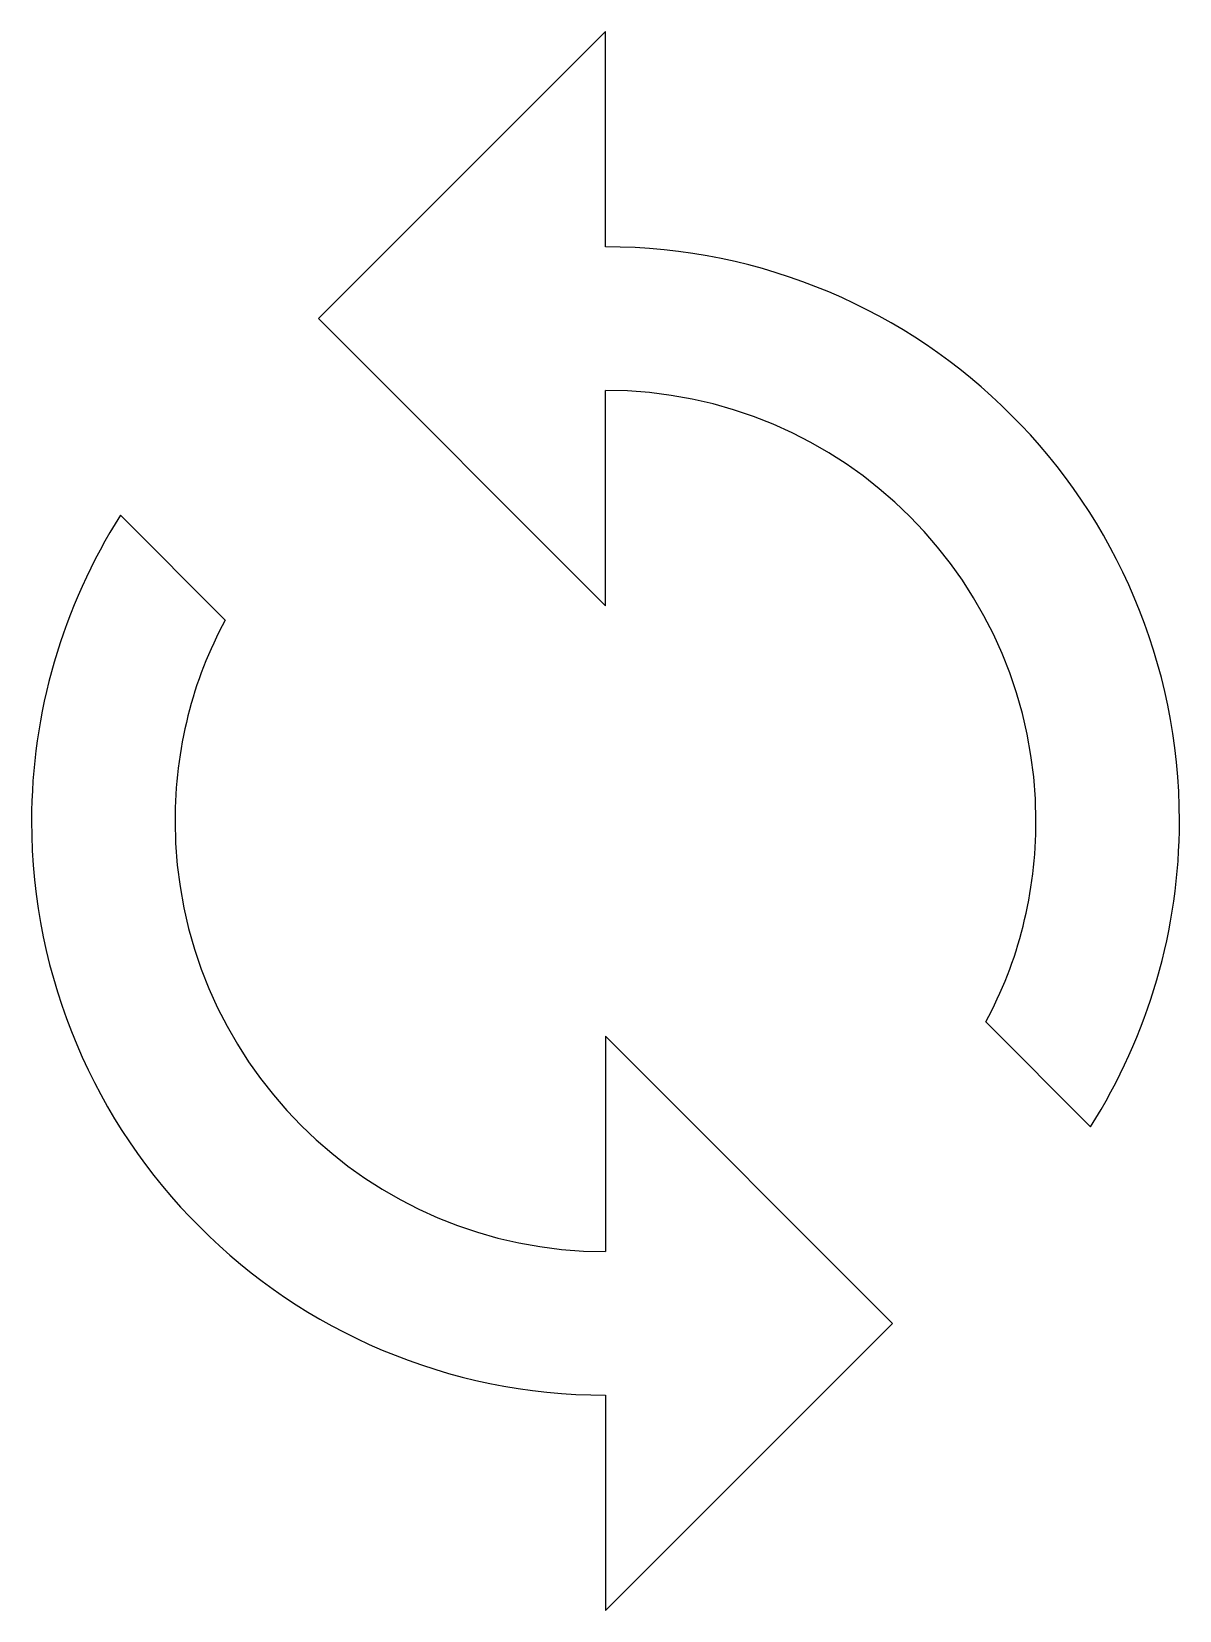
# Model space of a CAD drawing. Extents: x 3 to 15, y 0.8 to 17.2.
import ezdxf

# ---------------------------------------------------------------- set-up
doc = ezdxf.new("R2010")
doc.units = 0
doc.layers.get('0').update_dxf_attribs({"linetype": 'CONTINUOUS'})

msp = doc.modelspace()

# ---------------------------------------------------------------- linework, layer by layer
at = {"color": 7}
for p, q in [((9, 17.25), (6, 14.25)), ((9, 15), (9, 17.25)), ((9, 15), (9, 15)), ((6, 14.25), (9, 11.25)), ((9, 11.25), (9, 13.5)), ((5.025, 11.1), (3.93, 12.195)), ((12.975, 6.9), (14.07, 5.805)), ((12, 3.75), (9, 6.75)), ((9, 6.75), (9, 4.5)), ((9, 0.75), (12, 3.75)), ((9, 3), (9, 0.75))]:
    msp.add_line(p, q, dxfattribs=at)
for centre, radius, start, end in [((9, 9), 6, 0, 90), ((9, 9), 4.5, 0, 90), ((8.993, 8.984), 5.996, 147.6193, 163.7708), ((8.79, 9.059), 4.283, 151.5348, 165.9638), ((8.939, 9), 5.939, 163.7708, 180), ((9.025, 9), 4.525, 165.9638, 180), ((9, 9), 6, 180, 270), ((9, 9), 4.5, 180, 270), ((8.975, 9), 4.525, 345.9638, 0), ((9.061, 9), 5.939, 343.7708, 0), ((9.21, 8.941), 4.283, 331.5348, 345.9638), ((9.007, 9.016), 5.996, 327.6193, 343.7708)]:
    msp.add_arc(centre, radius, start, end, dxfattribs=at)

doc.saveas('drawing.dxf')
